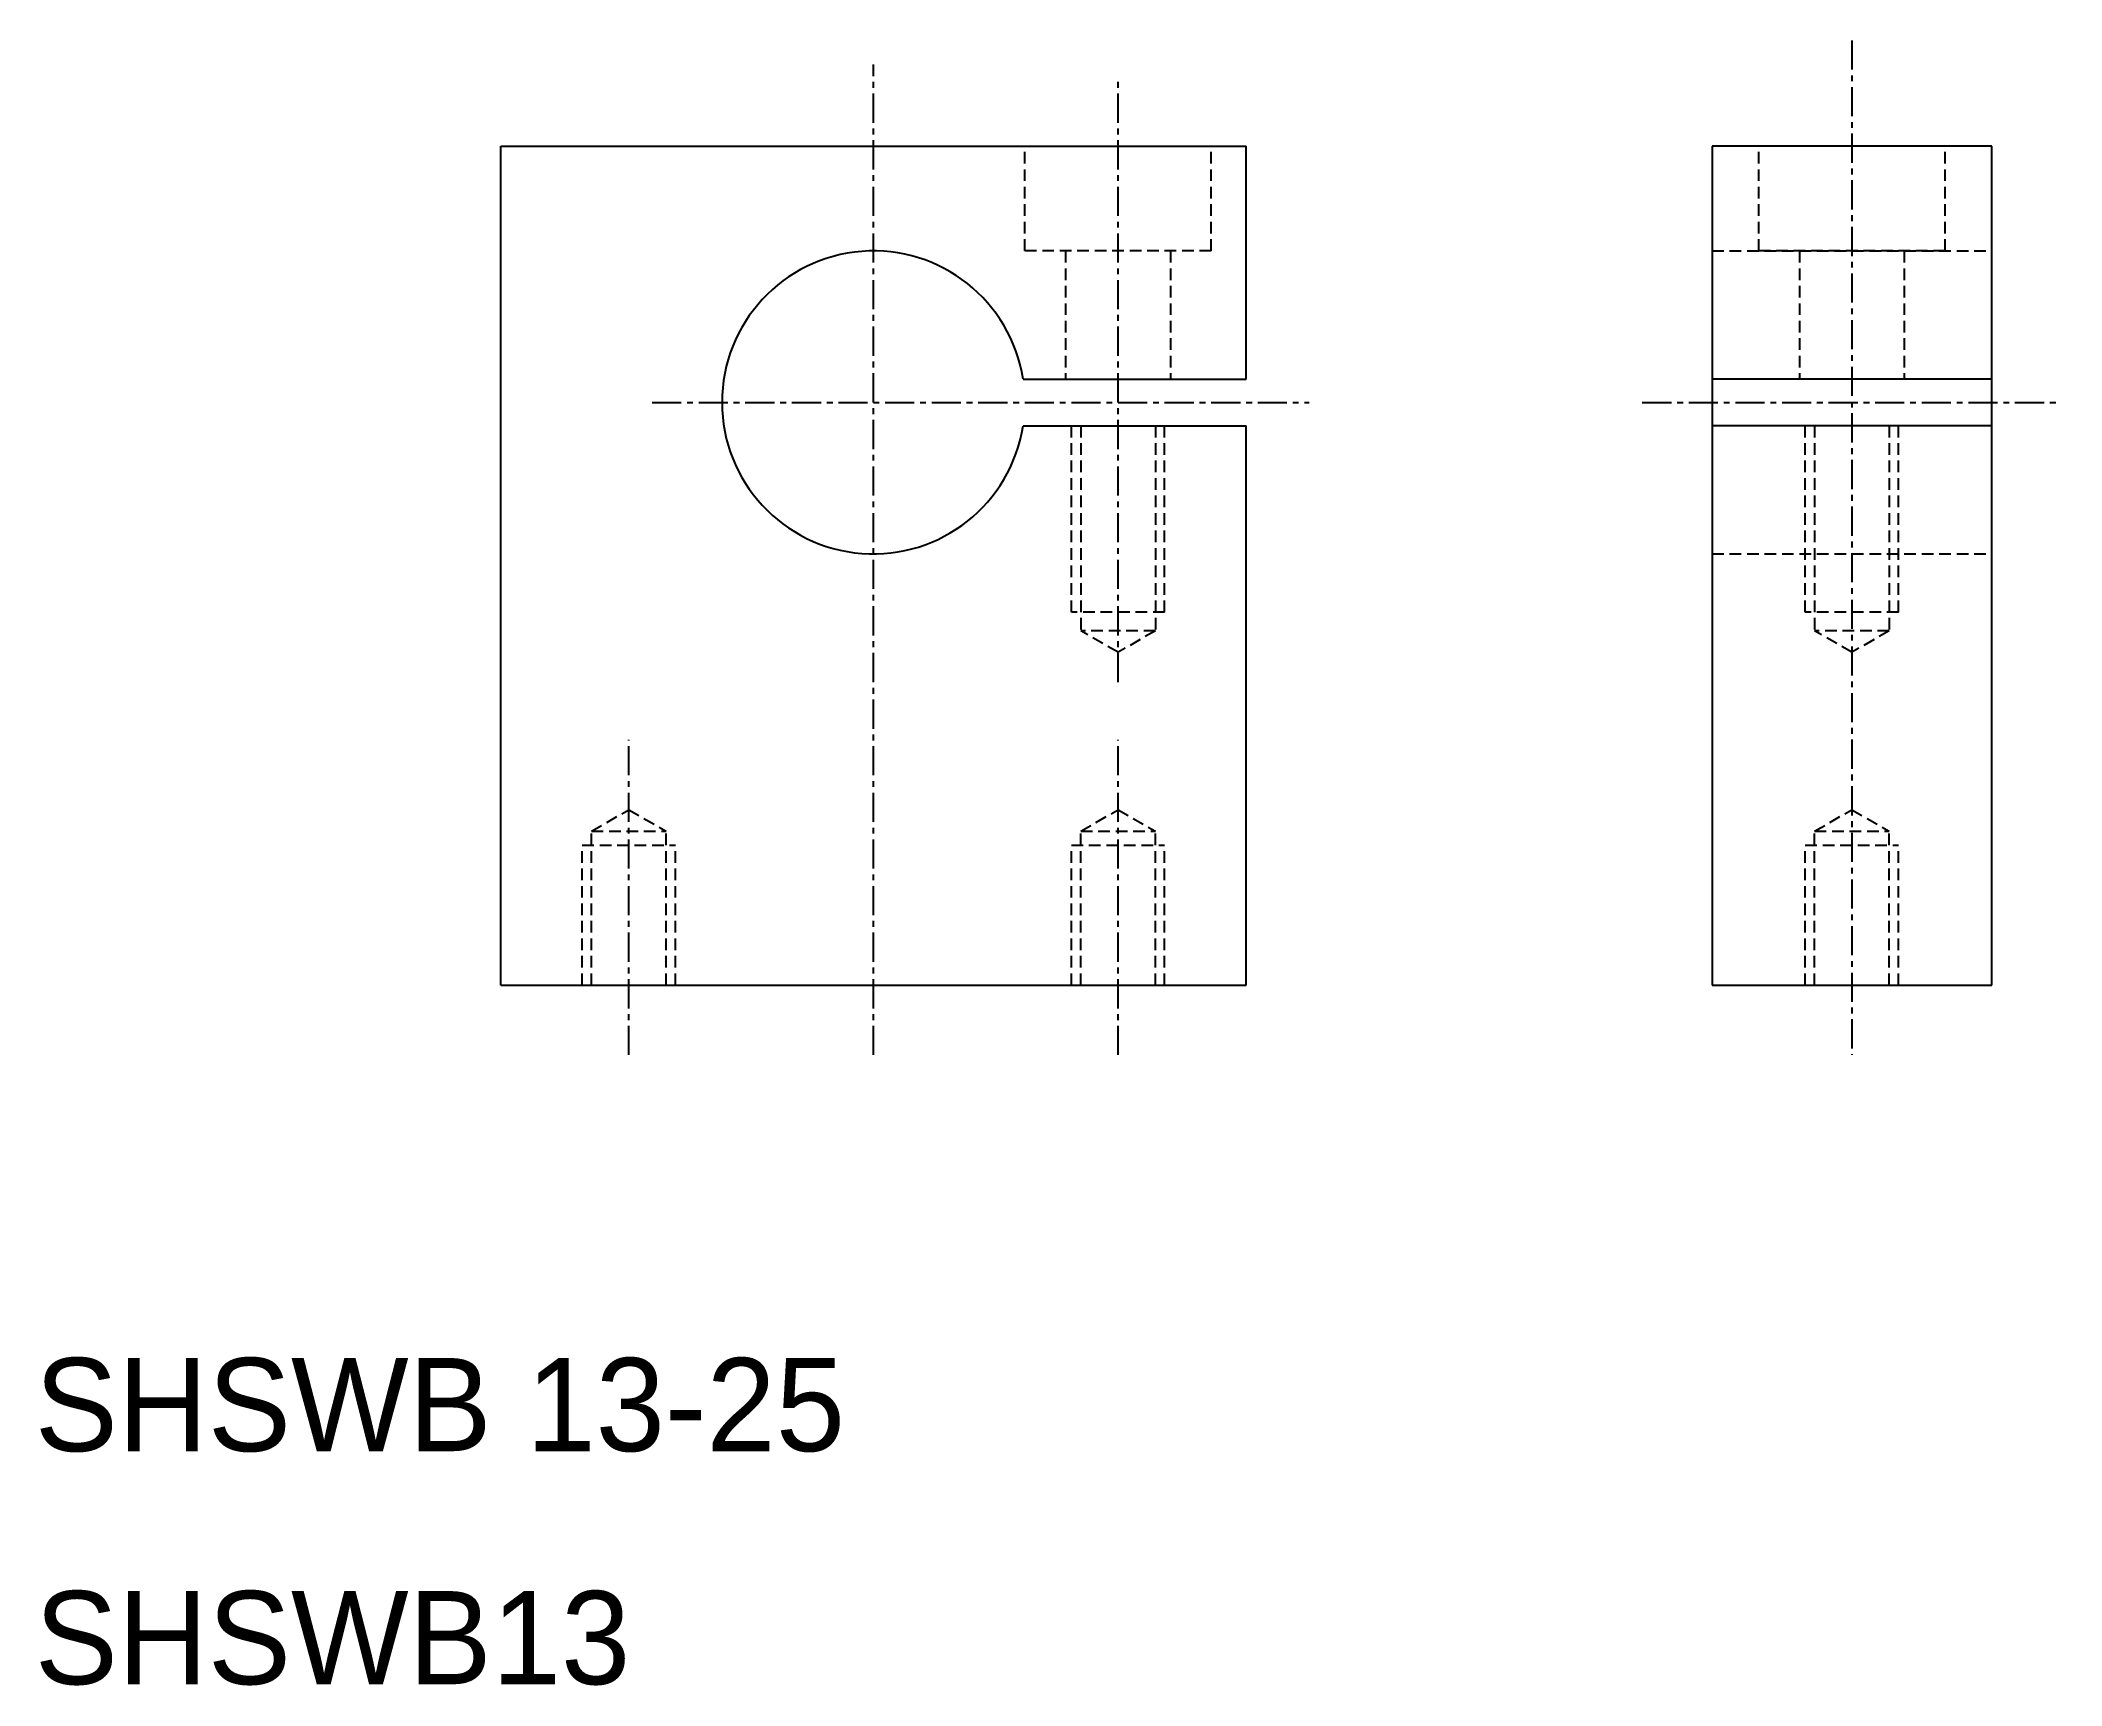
# Model space of a CAD drawing. Extents: x 10.2 to 97, y 9.9 to 80.5.
import ezdxf

# ---------------------------------------------------------------- set-up
doc = ezdxf.new("R2010")
doc.units = 0
doc.linetypes.add('CENTER', pattern=[2, 1.25, -0.25, 0.25, -0.25])
doc.linetypes.add('DASHED', pattern=[0.75, 0.5, -0.25])
doc.layers.get('0').update_dxf_attribs({"linetype": 'CONTINUOUS'})
doc.layers.add('CENTER', color=1, linetype='CENTER')

msp = doc.modelspace()

# ---------------------------------------------------------------- linework, layer by layer
at = {"color": 7, "linetype": 'CONTINUOUS'}
for p, q in [((30, 40), (30, 76)), ((30, 76), (62, 76)), ((62, 66), (62, 76)), ((82, 76), (82, 40)), ((94, 76), (82, 76)), ((94, 40), (94, 76)), ((52.423, 66), (62, 66)), ((94, 66), (82, 66)), ((52.423, 64), (62, 64)), ((62, 40), (62, 64)), ((94, 64), (82, 64)), ((30, 40), (62, 40)), ((82, 40), (94, 40))]:
    msp.add_line(p, q, dxfattribs=at)
at = {"color": 3, "linetype": 'DASHED'}
for p, q in [((52.5, 71.5), (52.5, 76)), ((60.5, 71.5), (60.5, 76)), ((84, 71.5), (84, 76)), ((92, 71.5), (92, 76)), ((60.5, 71.5), (52.5, 71.5)), ((54.25, 71.5), (54.25, 66)), ((58.75, 71.5), (58.75, 66)), ((82, 71.5), (94, 71.5)), ((92, 71.5), (84, 71.5)), ((85.75, 71.5), (85.75, 66)), ((90.25, 71.5), (90.25, 66)), ((54.5, 56), (54.5, 64)), ((54.9, 64), (54.9, 55.2)), ((58.1, 64), (58.1, 55.2)), ((58.5, 56), (58.5, 64)), ((86, 56), (86, 64)), ((86.4, 64), (86.4, 55.2)), ((89.6, 64), (89.6, 55.2)), ((90, 56), (90, 64)), ((82, 58.5), (94, 58.5)), ((58.5, 56), (54.5, 56)), ((90, 56), (86, 56)), ((58.1, 55.2), (54.9, 55.2)), ((56.5, 54.276), (54.9, 55.2)), ((58.1, 55.2), (56.5, 54.276)), ((89.6, 55.2), (86.4, 55.2)), ((88, 54.276), (86.4, 55.2)), ((89.6, 55.2), (88, 54.276)), ((33.9, 46.6), (35.5, 47.524)), ((35.5, 47.524), (37.1, 46.6)), ((54.9, 46.6), (56.5, 47.524)), ((56.5, 47.524), (58.1, 46.6)), ((86.4, 46.6), (88, 47.524)), ((88, 47.524), (89.6, 46.6)), ((33.5, 40), (33.5, 46)), ((33.5, 46), (37.5, 46)), ((33.9, 40), (33.9, 46.6)), ((33.9, 46.6), (37.1, 46.6)), ((37.1, 40), (37.1, 46.6)), ((37.5, 40), (37.5, 46)), ((54.5, 40), (54.5, 46)), ((54.5, 46), (58.5, 46)), ((54.9, 40), (54.9, 46.6)), ((54.9, 46.6), (58.1, 46.6)), ((58.1, 40), (58.1, 46.6)), ((58.5, 40), (58.5, 46)), ((86, 40), (86, 46)), ((86, 46), (90, 46)), ((86.4, 40), (86.4, 46.6)), ((86.4, 46.6), (89.6, 46.6)), ((89.6, 40), (89.6, 46.6)), ((90, 40), (90, 46))]:
    msp.add_line(p, q, dxfattribs=at)
at = {"color": 7, "linetype": 'CONTINUOUS'}
msp.add_arc((46, 65), 6.5, 8.84988, 351.15012, dxfattribs=at)
at = {"layer": 'CENTER', "color": 1, "linetype": 'CENTER'}
for p, q in [((88, 80.531), (88, 37)), ((46, 37), (46, 79.505)), ((56.5, 53), (56.5, 79)), ((36.5, 65), (64.699, 65)), ((79, 65), (97, 65)), ((35.5, 37), (35.5, 50.524)), ((56.5, 37), (56.5, 50.524))]:
    msp.add_line(p, q, dxfattribs=at)

# ---------------------------------------------------------------- texts
at = {"color": 7, "linetype": 'CONTINUOUS'}
for s, p in [('SHSWB 13-25', (10, 20)), ('SHSWB13', (10, 10))]:
    msp.add_text(s, height=4, dxfattribs=at).set_placement(p)

doc.saveas('drawing.dxf')
